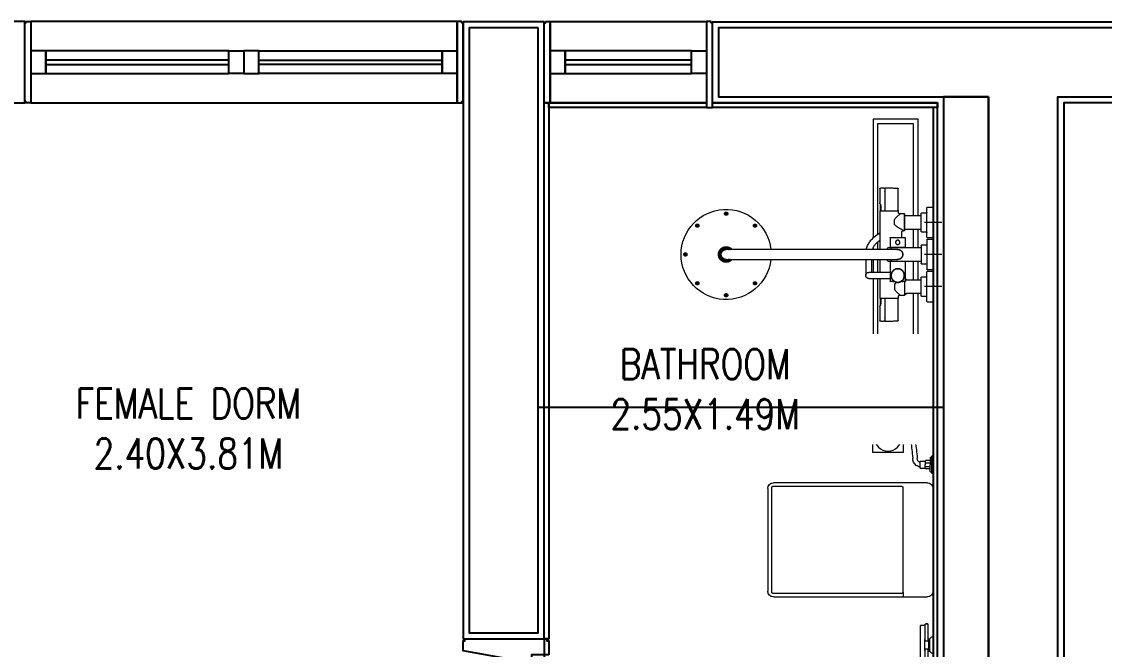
# Model space of a CAD drawing. Header units: metres. Extents: x 42 to 199, y -121 to 268.
# Drawn here: x 121.621 to 125.226, y -55.613 to -53.524 of the extents above; entities that cross this region are included whole.
import ezdxf

# ---------------------------------------------------------------- set-up
doc = ezdxf.new("R2010")
doc.units = ezdxf.units.M
doc.header["$LTSCALE"] = 0.3
doc.linetypes.add('RED_ROSETTA_PV_XREF 22.07.21$0$DASHED2', pattern=[0.375, 0.25, -0.125])
doc.layers.get('0').update_dxf_attribs({"color": 8})
for name, color, linetype in [('A-DWV', 8, 'Continuous'), ('A-ELEVATION 3', 8, 'Continuous'), ('A-flooring', 8, 'Continuous'), ('A-Glass', 8, 'Continuous'), ('A-TEXT ARCHITECURAL', 8, 'Continuous'), ('A-Wall-Full', 8, 'Continuous'), ('A-Wall-Plst', 8, 'Continuous')]:
    doc.layers.add(name, color=color, linetype=linetype)
for name, color, linetype, lineweight in [('A-Plumbing Fixtures', 8, 'Continuous', 0), ('DA HOUSE ARCH LAYOUT', 8, 'Continuous', 9), ('ELEVATION 3', 8, 'Continuous', 13)]:
    doc.layers.add(name, color=color, linetype=linetype, lineweight=lineweight)
doc.styles.add('ROMANS', font='romans.shx', dxfattribs={"width": 0.8, "height": 0.5})

# ---------------------------------------------------------------- blocks, each defined once
blk = doc.blocks.new('zw$81B5-flat-1-flat-1-flat-1-flat-1-flat-1-flat-1-flat-1')
at = {"color": 4}
for p, q in [((-0.5493, -0.4648), (-0.5493, -0.0323)), ((-0.5468, -0.0298), (-0.1968, -0.0298)), ((-0.543, -0.0173), (-0.2005, -0.0173)), ((-0.1943, -0.0323), (-0.1943, -0.4648)), ((-0.5618, -0.5486), (-0.5618, -0.0361)), ((-0.1818, -0.0361), (-0.1818, -0.5486)), ((-0.7329, -0.459), (-0.7329, -0.4021)), ((-0.7327, -0.4595), (-0.7327, -0.4024)), ((-0.7322, -0.4604), (-0.7322, -0.403)), ((-0.7314, -0.4615), (-0.7314, -0.4038)), ((-0.7303, -0.4629), (-0.7303, -0.4048)), ((-0.7289, -0.4641), (-0.7289, -0.4057)), ((-0.7272, -0.4651), (-0.7272, -0.4066)), ((-0.7254, -0.4659), (-0.7254, -0.4072)), ((-0.7235, -0.4664), (-0.7235, -0.4077)), ((-0.7215, -0.4666), (-0.7215, -0.4078)), ((-0.7195, -0.4664), (-0.7195, -0.4077)), ((-0.7175, -0.466), (-0.7175, -0.4073)), ((-0.7156, -0.4652), (-0.7156, -0.4067)), ((-0.7139, -0.4642), (-0.7139, -0.4058)), ((-0.7125, -0.4629), (-0.7125, -0.4048)), ((-0.7113, -0.4615), (-0.7113, -0.4038)), ((-0.7103, -0.4601), (-0.7103, -0.4028)), ((-0.7098, -0.459), (-0.7098, -0.4021)), ((-0.7329, -0.4664), (-0.7329, -0.4722)), ((-0.7098, -0.4664), (-0.7098, -0.4722)), ((-0.1968, -0.4673), (-0.5468, -0.4673)), ((-0.1968, -0.4673), (-0.1818, -0.4673)), ((-0.7268, -0.5219), (-0.7268, -0.4997)), ((-0.7166, -0.5219), (-0.7166, -0.4999)), ((-0.7098, -0.5246), (-0.7336, -0.5246)), ((-0.7336, -0.5246), (-0.7336, -0.5415)), ((-0.7098, -0.5246), (-0.7098, -0.5415)), ((-0.6098, -0.5246), (-0.6336, -0.5246)), ((-0.6336, -0.5246), (-0.6336, -0.5415)), ((-0.6098, -0.5246), (-0.6098, -0.5415)), ((0.0415, -0.5256), (-0.0866, -0.5255)), ((-0.0865, -0.5409), (-0.0865, -0.5255)), ((-0.0037, -0.5398), (-0.0397, -0.5398)), ((0.0415, -0.5256), (0.0005, -0.5256)), ((0.0415, -0.5409), (0.0415, -0.5255)), ((-0.7513, -0.5673), (-0.7513, -0.5646)), ((-0.7513, -0.5673), (-0.6923, -0.5673)), ((-0.6945, -0.5634), (-0.7491, -0.5634)), ((-0.7433, -0.5572), (-0.7218, -0.5572)), ((-0.7358, -0.5572), (-0.7358, -0.5426)), ((-0.7336, -0.5415), (-0.7217, -0.5415)), ((-0.7277, -0.5415), (-0.7277, -0.5572)), ((-0.7003, -0.5572), (-0.7218, -0.5572)), ((-0.7098, -0.5415), (-0.7217, -0.5415)), ((-0.7158, -0.5415), (-0.7158, -0.5572)), ((-0.7076, -0.5572), (-0.7076, -0.5426)), ((-0.6923, -0.5673), (-0.6923, -0.5646)), ((-0.6513, -0.5673), (-0.6513, -0.5646)), ((-0.6513, -0.5673), (-0.5923, -0.5673)), ((-0.5945, -0.5634), (-0.6491, -0.5634)), ((-0.6433, -0.5572), (-0.6218, -0.5572)), ((-0.6358, -0.5572), (-0.6358, -0.5426)), ((-0.6336, -0.5415), (-0.6217, -0.5415)), ((-0.6277, -0.5415), (-0.6277, -0.5572)), ((-0.6003, -0.5572), (-0.6218, -0.5572)), ((-0.6098, -0.5415), (-0.6217, -0.5415)), ((-0.6158, -0.5415), (-0.6158, -0.5572)), ((-0.6076, -0.5572), (-0.6076, -0.5426)), ((-0.5923, -0.5673), (-0.5923, -0.5646)), ((-0.2005, -0.5673), (-0.543, -0.5673)), ((-0.091, -0.5509), (-0.091, -0.5409)), ((-0.0358, -0.5409), (-0.091, -0.5409)), ((-0.0358, -0.5509), (-0.091, -0.5509)), ((-0.0492, -0.5633), (-0.0492, -0.5673)), ((0.0058, -0.5673), (-0.0492, -0.5673)), ((0.0003, -0.5568), (-0.0437, -0.5568)), ((-0.0017, -0.5528), (-0.0417, -0.5528)), ((-0.0417, -0.5528), (-0.0417, -0.5568)), ((0.046, -0.5409), (-0.0077, -0.5409)), ((0.046, -0.5509), (-0.0077, -0.5509)), ((-0.0017, -0.5528), (-0.0017, -0.5568)), ((0.0058, -0.5633), (0.0058, -0.5673)), ((0.046, -0.5509), (0.046, -0.5409))]:
    blk.add_line(p, q, dxfattribs=at)
blk.add_lwpolyline([(-0.6618, -0.4673), (-0.6618, -0.3673), (-0.7618, -0.3673), (-0.7618, -0.4673)], close=True, dxfattribs=at)
for points in [[(-0.091, -0.5489), (-0.092, -0.5489), (-0.092, -0.5429), (-0.091, -0.5429)], [(0.046, -0.5489), (0.047, -0.5489), (0.047, -0.5429), (0.046, -0.5429)]]:
    blk.add_lwpolyline(points, dxfattribs=at)
blk.add_circle((-0.7118, -0.4173), 0.045, dxfattribs=at)
for centre, radius, start, end in [((-0.543, -0.0361), 0.0188, 90, 180), ((-0.5468, -0.0323), 0.0025, 90, 180), ((-0.2005, -0.0361), 0.0188, 0, 90), ((-0.1968, -0.0323), 0.0025, 0, 90), ((-0.7213, -0.3507), 0.0225, 359.1351, 180.8649), ((-0.7011, -0.352), 0.0427, 178.7483, 206.4876), ((-0.7414, -0.352), 0.0427, 333.5124, 1.2517), ((-0.7485, -0.3854), 0.017, 16.288, 57.3519), ((-0.7308, -0.3984), 0.0028, 137.3065, 222.6935), ((-0.7317, -0.3956), 0.0015, 143.1441, 216.8559), ((-0.7791, -0.3852), 0.0471, 348.3571, 5.6253), ((-0.7213, -0.3897), 0.0126, 203.4368, 336.5632), ((-0.7213, -0.3908), 0.0129, 206.3551, 333.6449), ((-0.6636, -0.3852), 0.0471, 174.3747, 191.6429), ((-0.6942, -0.3854), 0.017, 122.6481, 163.712), ((-0.711, -0.3956), 0.0015, 323.1441, 36.8559), ((-0.7118, -0.3984), 0.0028, 317.3065, 42.6935), ((-0.7317, -0.4012), 0.0015, 143.1441, 216.8559), ((-0.7213, -0.3928), 0.0138, 213.1371, 326.8629), ((-0.7213, -0.3932), 0.0146, 217.5398, 322.4602), ((-0.711, -0.4012), 0.0015, 323.1441, 36.8559), ((-0.7308, -0.4627), 0.0028, 137.3065, 222.6935), ((-0.7317, -0.4599), 0.0015, 143.1441, 216.8559), ((-0.7317, -0.4655), 0.0015, 143.1441, 216.8559), ((-0.7213, -0.454), 0.0126, 203.4368, 336.5632), ((-0.7213, -0.455), 0.0129, 206.3551, 333.6449), ((-0.7213, -0.457), 0.0138, 213.1371, 326.8629), ((-0.7213, -0.4575), 0.0146, 217.5398, 322.4602), ((-0.711, -0.4599), 0.0015, 323.1441, 36.8559), ((-0.7118, -0.4627), 0.0028, 317.3065, 42.6935), ((-0.711, -0.4655), 0.0015, 323.1441, 36.8559), ((-0.5468, -0.4648), 0.0025, 180, 270), ((-0.1968, -0.4648), 0.0025, 270, 0), ((-0.7056, -0.4862), 0.0307, 152.7727, 191.5996), ((-0.7213, -0.4839), 0.0167, 210.5106, 329.4894), ((-0.7213, -0.4589), 0.0176, 229.0147, 310.9853), ((-0.6932, -0.4637), 0.0448, 238.5932, 263.7686), ((-0.7369, -0.4862), 0.0307, 348.4004, 27.2273), ((-0.6949, -0.4669), 0.0268, 244.0824, 263.2266), ((-0.5028, 0.9912), 1.4974, 262.5073, 264.5933), ((-0.6441, -0.5317), 0.0321, 39.6697, 89.6336), ((-0.7217, -0.5305), 0.01, 35.7762, 144.2238), ((-0.6006, 0.1115), 0.6274, 261.0603, 266.0403), ((-0.6437, -0.5296), 0.0153, 19.0504, 90.6085), ((-0.6386, -0.5265), 0.0245, 4.3011, 38.585), ((-0.0447, -0.5457), 0.00768, 39.5857, 50.1197), ((0.0012, -0.5457), 0.00768, 129.8803, 141.0583), ((-0.7492, -0.5658), 0.00241, 88.0282, 152.0821), ((-0.7368, -0.5693), 0.0138, 118.3436, 154.2104), ((-0.732, -0.5471), 0.00586, 105.9076, 129.9207), ((-0.7114, -0.5471), 0.00586, 50.0793, 74.0924), ((-0.7068, -0.5693), 0.0138, 25.7896, 61.6564), ((-0.6944, -0.5658), 0.00241, 27.9179, 91.9718), ((-0.6492, -0.5658), 0.00241, 88.0282, 152.0821), ((-0.6368, -0.5693), 0.0138, 118.3436, 154.2104), ((-0.632, -0.5471), 0.00586, 105.9076, 129.9207), ((-0.6114, -0.5471), 0.00586, 50.0793, 74.0924), ((-0.6068, -0.5693), 0.0138, 25.7896, 61.6564), ((-0.5944, -0.5658), 0.00241, 27.9179, 91.9718), ((-0.543, -0.5486), 0.0188, 180, 270), ((-0.2005, -0.5486), 0.0188, 270, 0), ((-0.0449, -0.564), 0.00443, 107.7746, 170.8611), ((-0.0475, -0.5562), 0.00383, 289.8198, 350.7712), ((-0.0447, -0.5457), 0.00768, 292.3879, 317.6995), ((-0.0442, -0.5459), 0.00975, 329.1554, 30.8446), ((0.0007, -0.5459), 0.00975, 149.1554, 210.8446), ((0.0012, -0.5457), 0.00768, 222.3005, 247.6121), ((0.004, -0.5562), 0.00383, 189.2288, 250.1802), ((0.0014, -0.564), 0.00443, 9.1389, 72.2254)]:
    blk.add_arc(centre, radius, start, end, dxfattribs=at)
blk = doc.blocks.new('RED_ROSETTA_PV_XREF 22.07.21$0$A$C5F9C019F-flat-1-flat-1-flat-1-flat-1-flat-1-flat-1-flat-1')
at = {"color": 4, "linetype": 'RED_ROSETTA_PV_XREF 22.07.21$0$DASHED2', "ltscale": 100}
for p, q in [((-0.5246, 0.7416), (-0.5246, 0.6844)), ((-0.4175, 0.7416), (-0.4175, 0.6844)), ((-0.3111, 0.7416), (-0.3111, 0.6844)), ((-0.5746, 0.693), (-0.5746, 0.7123)), ((-0.4754, 0.713), (-0.5739, 0.713)), ((-0.5732, 0.6916), (-0.4761, 0.6916)), ((-0.5561, 0.6744), (-0.5561, 0.6901)), ((-0.5532, 0.713), (-0.4961, 0.713)), ((-0.4932, 0.6901), (-0.4932, 0.6744)), ((-0.4746, 0.7123), (-0.4746, 0.693)), ((-0.4675, 0.693), (-0.4675, 0.7123)), ((-0.4668, 0.713), (-0.3682, 0.713)), ((-0.3689, 0.6916), (-0.4661, 0.6916)), ((-0.4489, 0.6744), (-0.4489, 0.6901)), ((-0.4461, 0.713), (-0.3889, 0.713)), ((-0.3861, 0.6901), (-0.3861, 0.6744)), ((-0.3675, 0.7123), (-0.3675, 0.693)), ((-0.3611, 0.693), (-0.3611, 0.7123)), ((-0.2618, 0.713), (-0.3603, 0.713)), ((-0.3596, 0.6916), (-0.2625, 0.6916)), ((-0.3425, 0.6744), (-0.3425, 0.6901)), ((-0.3396, 0.713), (-0.2825, 0.713)), ((-0.2796, 0.6901), (-0.2796, 0.6744)), ((-0.2611, 0.7123), (-0.2611, 0.693)), ((-0.5546, 0.673), (-0.4946, 0.673)), ((-0.5468, 0.6231), (-0.5468, 0.673)), ((-0.5025, 0.673), (-0.5025, 0.6231)), ((-0.3875, 0.673), (-0.4475, 0.673)), ((-0.4399, 0.5734), (-0.4399, 0.673)), ((-0.3951, 0.673), (-0.3951, 0.5734)), ((-0.3411, 0.673), (-0.2811, 0.673)), ((-0.3332, 0.6184), (-0.3332, 0.673)), ((-0.2889, 0.673), (-0.2889, 0.6184)), ((-0.5077, 0.618), (-0.5525, 0.618)), ((-0.5525, 0.6055), (-0.5525, 0.618)), ((-0.5077, 0.6197), (-0.5077, 0.6124)), ((-0.5066, 0.6209), (-0.4413, 0.6209)), ((-0.4413, 0.6209), (-0.4413, 0.5694)), ((-0.4413, 0.6137), (-0.4404, 0.6137)), ((-0.4404, 0.6209), (-0.4404, 0.5694)), ((-0.4404, 0.6209), (-0.4399, 0.6209)), ((-0.3951, 0.6209), (-0.3946, 0.6209)), ((-0.3946, 0.6209), (-0.3946, 0.5694)), ((-0.393, 0.5697), (-0.393, 0.6206)), ((-0.3927, 0.6209), (-0.3623, 0.6209)), ((-0.3616, 0.6201), (-0.3616, 0.5701)), ((-0.3382, 0.6184), (-0.2825, 0.6184)), ((-0.3382, 0.618), (-0.2825, 0.618)), ((-0.3382, 0.6144), (-0.3382, 0.618)), ((-0.3382, 0.6148), (-0.3382, 0.618)), ((-0.3382, 0.618), (-0.3382, 0.618)), ((-0.2825, 0.618), (-0.2825, 0.6055)), ((-0.6377, 0.5966), (-0.5639, 0.5966)), ((-0.5632, 0.551), (-0.5632, 0.5973)), ((-0.5628, 0.5973), (-0.5582, 0.5973)), ((-0.5525, 0.603), (-0.5525, 0.6055)), ((-0.5163, 0.5849), (-0.5343, 0.5849)), ((-0.5077, 0.6084), (-0.5077, 0.6124)), ((-0.5077, 0.5779), (-0.5077, 0.5819)), ((-0.5077, 0.5779), (-0.5077, 0.5706)), ((-0.4339, 0.5373), (-0.4339, 0.5951)), ((-0.421, 0.6112), (-0.4204, 0.6116)), ((-0.4146, 0.6116), (-0.4204, 0.6116)), ((-0.4146, 0.6116), (-0.414, 0.6112)), ((-0.4011, 0.5951), (-0.4011, 0.5373)), ((-0.3946, 0.6123), (-0.393, 0.6123)), ((-0.393, 0.578), (-0.3946, 0.578)), ((-0.3616, 0.6087), (-0.3439, 0.6087)), ((-0.3187, 0.5849), (-0.3007, 0.5849)), ((-0.2825, 0.6055), (-0.2825, 0.603)), ((-0.2768, 0.5973), (-0.2732, 0.5973)), ((-0.2732, 0.5973), (-0.2732, 0.551)), ((-0.2725, 0.5966), (-0.1986, 0.5966)), ((-0.6287, 0.5519), (-0.6377, 0.5519)), ((-0.6292, 0.5519), (-0.6287, 0.5517)), ((-0.5632, 0.5517), (-0.6287, 0.5517)), ((-0.5632, 0.539), (-0.5632, 0.551)), ((-0.4413, 0.5694), (-0.5066, 0.5694)), ((-0.4982, 0.5748), (-0.4982, 0.5748)), ((-0.4981, 0.574), (-0.4981, 0.5748)), ((-0.4972, 0.532), (-0.4972, 0.5694)), ((-0.4952, 0.5728), (-0.4952, 0.5736)), ((-0.4916, 0.5726), (-0.4916, 0.5718)), ((-0.4896, 0.5723), (-0.4896, 0.5724)), ((-0.4895, 0.5715), (-0.4895, 0.5724)), ((-0.4859, 0.5724), (-0.4859, 0.5715)), ((-0.4858, 0.5724), (-0.4858, 0.5723)), ((-0.4838, 0.5718), (-0.4838, 0.5726)), ((-0.4802, 0.5736), (-0.4802, 0.5728)), ((-0.4774, 0.5748), (-0.4774, 0.574)), ((-0.4774, 0.574), (-0.4774, 0.5736)), ((-0.4772, 0.5694), (-0.4772, 0.532)), ((-0.4404, 0.5766), (-0.4413, 0.5766)), ((-0.4398, 0.5694), (-0.4404, 0.5694)), ((-0.4398, 0.5619), (-0.4398, 0.5729)), ((-0.4339, 0.5731), (-0.4396, 0.5731)), ((-0.3954, 0.5731), (-0.4011, 0.5731)), ((-0.3952, 0.5729), (-0.3952, 0.5619)), ((-0.3946, 0.5694), (-0.3952, 0.5694)), ((-0.3623, 0.5694), (-0.3927, 0.5694)), ((-0.2077, 0.5517), (-0.2732, 0.5517)), ((-0.2732, 0.551), (-0.2732, 0.539)), ((-0.1986, 0.5519), (-0.2077, 0.5519)), ((-0.2077, 0.5517), (-0.2072, 0.5519)), ((-0.591, 0.5355), (-0.6385, 0.5355)), ((-0.5639, 0.5366), (-0.5877, 0.5366)), ((-0.5789, 0.5386), (-0.5789, 0.5386)), ((-0.5635, 0.5386), (-0.5789, 0.5386)), ((-0.5632, 0.5359), (-0.5632, 0.539)), ((-0.5632, 0.5389), (-0.5632, 0.539)), ((-0.4972, 0.5359), (-0.5628, 0.5359)), ((-0.4972, 0.4985), (-0.4972, 0.532)), ((-0.4339, 0.5359), (-0.4772, 0.5359)), ((-0.4772, 0.532), (-0.4772, 0.4985)), ((-0.4772, 0.5085), (-0.4451, 0.5085)), ((-0.4451, 0.5085), (-0.4339, 0.5085)), ((-0.4339, 0.0816), (-0.4339, 0.5373)), ((-0.4011, 0.5373), (-0.4011, 0.0816)), ((-0.2732, 0.5359), (-0.4011, 0.5359)), ((-0.3461, 0.5359), (-0.3561, 0.5213)), ((-0.2732, 0.539), (-0.2732, 0.5359)), ((-0.2732, 0.539), (-0.2732, 0.5389)), ((-0.2574, 0.5386), (-0.2728, 0.5386)), ((-0.2487, 0.5366), (-0.2725, 0.5366)), ((-0.2574, 0.5386), (-0.2574, 0.5386)), ((-0.1979, 0.5355), (-0.2454, 0.5355)), ((-0.4451, 0.4885), (-0.4872, 0.4885)), ((-0.4339, 0.4885), (-0.4451, 0.4885)), ((-0.5158, 0.122), (-0.5162, 0.1215)), ((-0.5162, 0.1215), (-0.5144, 0.1197)), ((-0.5144, 0.1197), (-0.5162, 0.1178)), ((-0.5162, 0.1178), (-0.5153, 0.1169)), ((-0.5153, 0.1225), (-0.5158, 0.122)), ((-0.5135, 0.1206), (-0.5153, 0.1225)), ((-0.5153, 0.1169), (-0.5135, 0.1188)), ((-0.5116, 0.1225), (-0.5135, 0.1206)), ((-0.5135, 0.1188), (-0.5116, 0.1169)), ((-0.5125, 0.1197), (-0.5107, 0.1215)), ((-0.5107, 0.1178), (-0.5125, 0.1197)), ((-0.5107, 0.1215), (-0.5116, 0.1225)), ((-0.5116, 0.1169), (-0.5111, 0.1174)), ((-0.5111, 0.1174), (-0.5107, 0.1178)), ((-0.3234, 0.1225), (-0.3243, 0.1215)), ((-0.3243, 0.1215), (-0.3225, 0.1197)), ((-0.3225, 0.1197), (-0.3243, 0.1178)), ((-0.3243, 0.1178), (-0.3239, 0.1174)), ((-0.3239, 0.1174), (-0.3234, 0.1169)), ((-0.3215, 0.1206), (-0.3234, 0.1225)), ((-0.3234, 0.1169), (-0.3215, 0.1188)), ((-0.3197, 0.1225), (-0.3215, 0.1206)), ((-0.3215, 0.1188), (-0.3197, 0.1169)), ((-0.3206, 0.1197), (-0.3187, 0.1215)), ((-0.3187, 0.1178), (-0.3206, 0.1197)), ((-0.3192, 0.122), (-0.3197, 0.1225)), ((-0.3197, 0.1169), (-0.3187, 0.1178)), ((-0.3187, 0.1215), (-0.3192, 0.122)), ((-0.4339, 0.0237), (-0.4339, 0.0816)), ((-0.4011, 0.0816), (-0.4011, 0.0237)), ((-0.5565, 0.0244), (-0.5565, 0.0237)), ((-0.5539, 0.0244), (-0.5565, 0.0244)), ((-0.5565, 0.0237), (-0.5565, 0.0231)), ((-0.5565, 0.0231), (-0.5539, 0.0231)), ((-0.5539, 0.027), (-0.5539, 0.0244)), ((-0.5526, 0.027), (-0.5539, 0.027)), ((-0.5539, 0.0231), (-0.5539, 0.0204)), ((-0.5539, 0.0204), (-0.5526, 0.0204)), ((-0.5526, 0.0244), (-0.5526, 0.027)), ((-0.5499, 0.0244), (-0.5526, 0.0244)), ((-0.5526, 0.0231), (-0.5499, 0.0231)), ((-0.5526, 0.0204), (-0.5526, 0.0231)), ((-0.5499, 0.0237), (-0.5499, 0.0244)), ((-0.5499, 0.0231), (-0.5499, 0.0237)), ((-0.4346, 0.0319), (-0.4346, 0.0301)), ((-0.4346, 0.0174), (-0.4346, 0.0301)), ((-0.4346, 0.0174), (-0.4346, 0.0155)), ((-0.4224, 0.0009), (-0.4292, 0.0009)), ((-0.4126, 0.0009), (-0.4224, 0.0009)), ((-0.4058, 0.0009), (-0.4126, 0.0009)), ((-0.4004, 0.0301), (-0.4004, 0.0319)), ((-0.4004, 0.0301), (-0.4004, 0.0174)), ((-0.4004, 0.0155), (-0.4004, 0.0174)), ((-0.2851, 0.0244), (-0.2851, 0.0237)), ((-0.2824, 0.0244), (-0.2851, 0.0244)), ((-0.2851, 0.0237), (-0.2851, 0.0231)), ((-0.2851, 0.0231), (-0.2824, 0.0231)), ((-0.2824, 0.027), (-0.2824, 0.0244)), ((-0.2811, 0.027), (-0.2824, 0.027)), ((-0.2824, 0.0231), (-0.2824, 0.0204)), ((-0.2824, 0.0204), (-0.2811, 0.0204)), ((-0.2811, 0.0244), (-0.2811, 0.027)), ((-0.2785, 0.0244), (-0.2811, 0.0244)), ((-0.2811, 0.0231), (-0.2785, 0.0231)), ((-0.2811, 0.0204), (-0.2811, 0.0231)), ((-0.2785, 0.0237), (-0.2785, 0.0244)), ((-0.2785, 0.0231), (-0.2785, 0.0237)), ((-0.5153, -0.0695), (-0.5162, -0.0704)), ((-0.5162, -0.0704), (-0.5144, -0.0722)), ((-0.5135, -0.0713), (-0.5153, -0.0695)), ((-0.5116, -0.0695), (-0.5135, -0.0713)), ((-0.5125, -0.0722), (-0.5107, -0.0704)), ((-0.5111, -0.0699), (-0.5116, -0.0695)), ((-0.5107, -0.0704), (-0.5111, -0.0699)), ((-0.3239, -0.0699), (-0.3243, -0.0704)), ((-0.3243, -0.0704), (-0.3225, -0.0722)), ((-0.3234, -0.0695), (-0.3239, -0.0699)), ((-0.3215, -0.0713), (-0.3234, -0.0695)), ((-0.3197, -0.0695), (-0.3215, -0.0713)), ((-0.3206, -0.0722), (-0.3187, -0.0704)), ((-0.3187, -0.0704), (-0.3197, -0.0695)), ((-0.5144, -0.0722), (-0.5162, -0.0741)), ((-0.5162, -0.0741), (-0.5158, -0.0746)), ((-0.5158, -0.0746), (-0.5153, -0.075)), ((-0.5153, -0.075), (-0.5135, -0.0732)), ((-0.5135, -0.0732), (-0.5116, -0.075)), ((-0.5107, -0.0741), (-0.5125, -0.0722)), ((-0.5116, -0.075), (-0.5107, -0.0741)), ((-0.3225, -0.0722), (-0.3243, -0.0741)), ((-0.3243, -0.0741), (-0.3234, -0.075)), ((-0.3234, -0.075), (-0.3215, -0.0732)), ((-0.3215, -0.0732), (-0.3197, -0.075)), ((-0.3187, -0.0741), (-0.3206, -0.0722)), ((-0.3197, -0.075), (-0.3192, -0.0746)), ((-0.3192, -0.0746), (-0.3187, -0.0741)), ((-0.4208, -0.1113), (-0.4208, -0.1127)), ((-0.4182, -0.1113), (-0.4208, -0.1113)), ((-0.4208, -0.1127), (-0.4182, -0.1127)), ((-0.4182, -0.1087), (-0.4182, -0.1113)), ((-0.4175, -0.1087), (-0.4182, -0.1087)), ((-0.4182, -0.1127), (-0.4182, -0.1153)), ((-0.4182, -0.1153), (-0.4175, -0.1153)), ((-0.4168, -0.1087), (-0.4175, -0.1087)), ((-0.4175, -0.1153), (-0.4168, -0.1153)), ((-0.4168, -0.1113), (-0.4168, -0.1087)), ((-0.4142, -0.1113), (-0.4168, -0.1113)), ((-0.4168, -0.1127), (-0.4142, -0.1127)), ((-0.4168, -0.1153), (-0.4168, -0.1127)), ((-0.4142, -0.1127), (-0.4142, -0.1113))]:
    blk.add_line(p, q, dxfattribs=at)
for points in [[(-0.4972, 0.513), (-0.8675, 0.513), (-0.8675, 0.663), (-0.5468, 0.663)], [(-0.5025, 0.663), (-0.4399, 0.663)], [(-0.3951, 0.663), (-0.3332, 0.663)], [(-0.2889, 0.663), (0.0325, 0.663), (0.0325, 0.513), (-0.3627, 0.513)], [(-0.4972, 0.528), (-0.8525, 0.528), (-0.8525, 0.648), (-0.5468, 0.648)], [(-0.5025, 0.648), (-0.4399, 0.648)], [(-0.3951, 0.648), (-0.3332, 0.648)], [(-0.2889, 0.648), (0.0175, 0.648), (0.0175, 0.528), (-0.3515, 0.528)], [(-0.4339, 0.528), (-0.4772, 0.528)], [(-0.4339, 0.513), (-0.4772, 0.513)], [(-0.3761, 0.528), (-0.4011, 0.528)], [(-0.3964, 0.513), (-0.4011, 0.513)], [(-0.3726, 0.5326), (-0.3723, 0.533), (-0.372, 0.5334), (-0.3717, 0.5339), (-0.3714, 0.5343), (-0.3711, 0.5347), (-0.3709, 0.5351), (-0.3703, 0.5359)]]:
    blk.add_lwpolyline(points, dxfattribs=at)
for points in [[(-0.6392, 0.5524, 0.00574), (-0.6392, 0.5525, 0.007171), (-0.6392, 0.5526, 0.009195), (-0.6392, 0.5526, 0.012176), (-0.6393, 0.5527, 0.017053), (-0.6393, 0.5527, 0.024751), (-0.6393, 0.5528, 0.03854), (-0.6393, 0.5528, 0.064549), (-0.6393, 0.5528, 0.10498), (-0.6393, 0.5528, 0.130424), (-0.6394, 0.5528, 0.10264), (-0.6394, 0.5528, 0.062483), (-0.6394, 0.5528, 0.037864), (-0.6394, 0.5528, 0.024312), (-0.6394, 0.5527, 0.016672), (-0.6394, 0.5527, 0.012125), (-0.6395, 0.5526, 0.009112), (-0.6395, 0.5525, 0.00709), (-0.6395, 0.5525, 0.005734), (-0.6395, 0.5524, 0.004729), (-0.6395, 0.5523, 0.003963), (-0.6395, 0.5522, 0.003369), (-0.6395, 0.5521, 0.002897), (-0.6395, 0.552, 0.002518), (-0.6395, 0.5518, 0.002226), (-0.6396, 0.5517, 0.002005), (-0.6396, 0.5515, 0.001787), (-0.6396, 0.5514, 0.001618), (-0.6396, 0.5512, 0.001481), (-0.6396, 0.5511, 0.001345), (-0.6396, 0.5509, 0.001243), (-0.6396, 0.5507, 0.001153), (-0.6396, 0.5505)], [(-0.6392, 0.5524, 0.031411), (-0.6392, 0.5524, 0.027876), (-0.6391, 0.5524, 0.024462), (-0.6391, 0.5523, 0.021367), (-0.6391, 0.5523, 0.018668), (-0.6391, 0.5523, 0.016364), (-0.6391, 0.5523, 0.01442), (-0.6391, 0.5523, 0.012787), (-0.639, 0.5522, 0.022234), (-0.639, 0.5522, 0.018551), (-0.6389, 0.5522, 0.016066), (-0.6388, 0.5521, 0.014374), (-0.6387, 0.5521, 0.013663), (-0.6386, 0.552, 0.012309), (-0.6385, 0.552, 0.011408), (-0.6384, 0.552, 0.010853), (-0.6383, 0.552, 0.010573), (-0.6381, 0.5519, 0.010525), (-0.638, 0.5519, 0.010684), (-0.6379, 0.5519, 0.011038), (-0.6377, 0.5519)], [(-0.6282, 0.5517, 0.021125), (-0.6282, 0.5517, 0.019983), (-0.6283, 0.5518, 0.019065), (-0.6283, 0.5518, 0.018372), (-0.6283, 0.5518, 0.017901), (-0.6283, 0.5518, 0.015372), (-0.6284, 0.5518, 0.014675), (-0.6284, 0.5518, 0.014104), (-0.6284, 0.5519, 0.013561), (-0.6285, 0.5519, 0.013054), (-0.6285, 0.5519, 0.012592), (-0.6285, 0.5519, 0.012178), (-0.6286, 0.5519, 0.011815), (-0.6286, 0.5519, 0.011506), (-0.6286, 0.5519, 0.011251), (-0.6287, 0.5519, 0.011051), (-0.6287, 0.5519)], [(-0.4945, 0.5718, -0.005554), (-0.4946, 0.5719, -0.011609), (-0.4946, 0.5719, -0.017671), (-0.4947, 0.5719, -0.022615), (-0.4948, 0.572, -0.022903), (-0.4948, 0.572, -0.021267), (-0.4949, 0.5721, -0.020199), (-0.495, 0.5721, -0.019665), (-0.495, 0.5722, -0.019665), (-0.4951, 0.5723, -0.020199), (-0.4951, 0.5723, -0.021267), (-0.4951, 0.5724, -0.022903), (-0.4952, 0.5725, -0.022615), (-0.4952, 0.5726, -0.017671), (-0.4952, 0.5726, -0.011609), (-0.4952, 0.5727, -0.005554), (-0.4952, 0.5728)], [(-0.4916, 0.5712, -0.003644), (-0.4917, 0.5712, -0.006857), (-0.4917, 0.5712, -0.010234), (-0.4918, 0.5712, -0.013531), (-0.4918, 0.5712, -0.007889), (-0.4919, 0.5713, -0.008536), (-0.4919, 0.5713, -0.00908), (-0.4919, 0.5713, -0.009153), (-0.4919, 0.5713, -0.008865), (-0.4919, 0.5713, -0.008608), (-0.492, 0.5713, -0.008381), (-0.492, 0.5713, -0.008183), (-0.492, 0.5713)], [(-0.4859, 0.5716, -0.006667), (-0.4859, 0.5716, -0.013854), (-0.4859, 0.5715, -0.009686), (-0.486, 0.5715, -0.011405), (-0.486, 0.5714, -0.012912), (-0.486, 0.5714, -0.014039), (-0.486, 0.5714, -0.013791), (-0.486, 0.5713, -0.01321), (-0.486, 0.5713, -0.012726), (-0.486, 0.5713, -0.012339), (-0.486, 0.5712, -0.012045), (-0.4861, 0.5712, -0.011842), (-0.4861, 0.5712, -0.011728), (-0.4861, 0.5711, -0.0117), (-0.4861, 0.5711, -0.0117), (-0.4862, 0.5711, -0.011728), (-0.4862, 0.5711, -0.011842), (-0.4862, 0.571, -0.012045), (-0.4862, 0.571, -0.012339), (-0.4863, 0.571, -0.012726), (-0.4863, 0.571, -0.01321), (-0.4863, 0.571, -0.013791), (-0.4864, 0.5709, -0.014039), (-0.4864, 0.5709, -0.012912), (-0.4864, 0.5709, -0.011405), (-0.4865, 0.5709, -0.009686), (-0.4865, 0.5709, -0.013854), (-0.4866, 0.5709, -0.006667), (-0.4867, 0.5709)], [(-0.4834, 0.5713, -0.008183), (-0.4834, 0.5713, -0.008381), (-0.4835, 0.5713, -0.008608), (-0.4835, 0.5713, -0.008865), (-0.4835, 0.5713, -0.009153), (-0.4835, 0.5713, -0.00908), (-0.4835, 0.5713, -0.008536), (-0.4836, 0.5713, -0.007889), (-0.4836, 0.5712, -0.013531), (-0.4836, 0.5712, -0.010234), (-0.4837, 0.5712, -0.006857), (-0.4837, 0.5712, -0.003644), (-0.4838, 0.5712)], [(-0.4802, 0.5728, -0.005554), (-0.4802, 0.5727, -0.011609), (-0.4802, 0.5726, -0.017671), (-0.4802, 0.5726, -0.022615), (-0.4803, 0.5725, -0.022903), (-0.4803, 0.5724, -0.021267), (-0.4803, 0.5723, -0.020199), (-0.4804, 0.5723, -0.019665), (-0.4804, 0.5722, -0.019665), (-0.4805, 0.5721, -0.020199), (-0.4805, 0.5721, -0.021267), (-0.4806, 0.572, -0.022903), (-0.4807, 0.572, -0.022615), (-0.4807, 0.5719, -0.017671), (-0.4808, 0.5719, -0.011609), (-0.4809, 0.5719, -0.005554), (-0.4809, 0.5718)], [(-0.2077, 0.5519, 0.011106), (-0.2077, 0.5519, 0.011309), (-0.2077, 0.5519, 0.011566), (-0.2078, 0.5519, 0.011876), (-0.2078, 0.5519, 0.012237), (-0.2078, 0.5519, 0.012648), (-0.2079, 0.5519, 0.013106), (-0.2079, 0.5519, 0.013606), (-0.2079, 0.5519, 0.014142), (-0.2079, 0.5518, 0.014703), (-0.208, 0.5518, 0.015535), (-0.208, 0.5518, 0.01807), (-0.208, 0.5518, 0.018509), (-0.2081, 0.5518, 0.019187), (-0.2081, 0.5518, 0.02011), (-0.2081, 0.5517, 0.021275), (-0.2081, 0.5517)], [(-0.1986, 0.5519, 0.010563), (-0.1985, 0.5519, 0.010572), (-0.1983, 0.5519, 0.010682), (-0.1982, 0.5519, 0.010902), (-0.1981, 0.552, 0.011276), (-0.198, 0.552, 0.011597), (-0.1978, 0.552, 0.012201), (-0.1977, 0.552, 0.013173), (-0.1976, 0.5521, 0.014496), (-0.1975, 0.5521, 0.016127), (-0.1975, 0.5522, 0.018469), (-0.1974, 0.5522, 0.021876), (-0.1973, 0.5522, 0.026906), (-0.1973, 0.5523, 0.016069), (-0.1973, 0.5523, 0.018342), (-0.1972, 0.5523, 0.021107), (-0.1972, 0.5523, 0.024422), (-0.1972, 0.5524, 0.028287), (-0.1972, 0.5524, 0.032571), (-0.1972, 0.5524)], [(-0.1968, 0.5505, 0.001163), (-0.1968, 0.5507, 0.001258), (-0.1968, 0.5509, 0.001378), (-0.1968, 0.5511, 0.00149), (-0.1968, 0.5513, 0.001636), (-0.1968, 0.5514, 0.001805), (-0.1968, 0.5516, 0.002002), (-0.1968, 0.5517, 0.002244), (-0.1968, 0.5518, 0.002556), (-0.1968, 0.552, 0.002936), (-0.1968, 0.5521, 0.003408), (-0.1968, 0.5522, 0.004033), (-0.1968, 0.5523, 0.004802), (-0.1969, 0.5524, 0.005827), (-0.1969, 0.5525, 0.007267), (-0.1969, 0.5526, 0.009283), (-0.1969, 0.5526, 0.012274), (-0.1969, 0.5527, 0.016998), (-0.1969, 0.5527, 0.024797), (-0.1969, 0.5528, 0.038902), (-0.197, 0.5528, 0.0647), (-0.197, 0.5528, 0.104741), (-0.197, 0.5528, 0.130319), (-0.197, 0.5528, 0.102441), (-0.197, 0.5528, 0.061664), (-0.197, 0.5528, 0.037639), (-0.1971, 0.5528, 0.024342), (-0.1971, 0.5527, 0.016742), (-0.1971, 0.5527, 0.012121), (-0.1971, 0.5526, 0.009141), (-0.1971, 0.5526, 0.007123), (-0.1972, 0.5525, 0.005697), (-0.1972, 0.5524)], [(-0.5864, 0.5371, 0.000197), (-0.5865, 0.537, 0.000979), (-0.5867, 0.537, 0.004257), (-0.5871, 0.5368, 0.006266), (-0.5877, 0.5366, 0.00069), (-0.588, 0.5364, -0.001041), (-0.5884, 0.5363, -0.0018), (-0.5886, 0.5362, -0.002035), (-0.5889, 0.536, -0.002279), (-0.5892, 0.5359, -0.002527), (-0.5895, 0.5358, -0.004335), (-0.5897, 0.5357, -0.009685), (-0.59, 0.5356, -0.016145), (-0.5902, 0.5356, -0.023973), (-0.5905, 0.5355, -0.030757), (-0.5907, 0.5355, -0.013443), (-0.5909, 0.5355)], [(-0.5632, 0.5389, -0.019192), (-0.5632, 0.5389, -0.019944), (-0.5632, 0.5389, -0.020602), (-0.5632, 0.5388, -0.021147), (-0.5632, 0.5388, -0.021565), (-0.5632, 0.5388, -0.021848), (-0.5632, 0.5388, -0.021998), (-0.5633, 0.5387, -0.022024), (-0.5633, 0.5387, -0.021231), (-0.5633, 0.5387, -0.020739), (-0.5633, 0.5387, -0.020047), (-0.5633, 0.5387, -0.019203), (-0.5634, 0.5387, -0.018261), (-0.5634, 0.5386, -0.017268), (-0.5634, 0.5386, -0.016267), (-0.5634, 0.5386, -0.015291), (-0.5635, 0.5386, -0.014054), (-0.5635, 0.5386, -0.013413), (-0.5635, 0.5386, -0.024904), (-0.5636, 0.5386, -0.022436), (-0.5636, 0.5386, -0.020186), (-0.5637, 0.5386, -0.018206), (-0.5637, 0.5387, -0.016508), (-0.5638, 0.5387, -0.01508), (-0.5638, 0.5387, -0.013898), (-0.5639, 0.5387)], [(-0.2732, 0.5389, 0.019192), (-0.2732, 0.5389, 0.019944), (-0.2732, 0.5389, 0.020602), (-0.2731, 0.5388, 0.021147), (-0.2731, 0.5388, 0.021565), (-0.2731, 0.5388, 0.021848), (-0.2731, 0.5388, 0.021998), (-0.2731, 0.5387, 0.022024), (-0.2731, 0.5387, 0.021231), (-0.2731, 0.5387, 0.020739), (-0.273, 0.5387, 0.020047), (-0.273, 0.5387, 0.019203), (-0.273, 0.5387, 0.018261), (-0.273, 0.5386, 0.017268), (-0.2729, 0.5386, 0.016267), (-0.2729, 0.5386, 0.015291), (-0.2729, 0.5386, 0.014054), (-0.2729, 0.5386, 0.013413), (-0.2728, 0.5386, 0.024904), (-0.2728, 0.5386, 0.022436), (-0.2727, 0.5386, 0.020186), (-0.2727, 0.5386, 0.018206), (-0.2726, 0.5387, 0.016508), (-0.2726, 0.5387, 0.01508), (-0.2725, 0.5387, 0.013898), (-0.2725, 0.5387)], [(-0.2454, 0.5355, -0.010699), (-0.2457, 0.5355, -0.02658), (-0.2459, 0.5355, -0.022999), (-0.2462, 0.5356, -0.014516), (-0.2465, 0.5357, -0.007749), (-0.2468, 0.5358, -0.004595), (-0.2471, 0.5359, -0.003195), (-0.2474, 0.536, -0.001959), (-0.2478, 0.5362, -0.000921), (-0.2481, 0.5363, -0.00031), (-0.2485, 0.5365, 0.000182), (-0.2488, 0.5366, 0.000623), (-0.2492, 0.5368, 0.002052), (-0.2496, 0.537, 0.00488), (-0.25, 0.5371, 0.007776), (-0.2504, 0.5373, 0.009397), (-0.2509, 0.5374)]]:
    blk.add_lwpolyline(points, format="xyb", dxfattribs=at)
for centre, radius in [((-0.4877, 0.5951), 0.0229), ((-0.4877, 0.5951), 0.0218), ((-0.4877, 0.5951), 0.0217), ((-0.3773, 0.5951), 0.00729), ((-0.3773, 0.5951), 0.00714)]:
    blk.add_circle(centre, radius, dxfattribs=at)
for centre, radius, start, end in [((-0.5739, 0.7123), 0.000714, 90, 180), ((-0.5732, 0.693), 0.00143, 180, 270), ((-0.5575, 0.6901), 0.00143, 360, 90), ((-0.4918, 0.6901), 0.00143, 90, 180), ((-0.4761, 0.693), 0.00143, 270, 360), ((-0.4754, 0.7123), 0.000714, 360, 90), ((-0.4668, 0.7123), 0.000714, 90, 180), ((-0.4661, 0.693), 0.00143, 180, 270), ((-0.4504, 0.6901), 0.00143, 360, 90), ((-0.3846, 0.6901), 0.00143, 90, 180), ((-0.3689, 0.693), 0.00143, 270, 360), ((-0.3682, 0.7123), 0.000714, 360, 90), ((-0.3603, 0.7123), 0.000714, 90, 180), ((-0.3596, 0.693), 0.00143, 180, 270), ((-0.3439, 0.6901), 0.00143, 360, 90), ((-0.2782, 0.6901), 0.00143, 90, 180), ((-0.2625, 0.693), 0.00143, 270, 360), ((-0.2618, 0.7123), 0.000714, 360, 90), ((-0.5546, 0.6744), 0.00143, 180, 270), ((-0.4946, 0.6744), 0.00143, 270, 360), ((-0.4475, 0.6744), 0.00143, 180, 270), ((-0.3875, 0.6744), 0.00143, 270, 360), ((-0.3411, 0.6744), 0.00143, 180, 270), ((-0.2811, 0.6744), 0.00143, 270, 360), ((-0.5481, 0.618), 0.00435, 98.1198, 180), ((-0.5494, 0.6266), 0.00435, 278.1198, 306.4999), ((-0.5066, 0.6197), 0.00114, 90, 180), ((-0.4999, 0.6266), 0.00435, 233.5001, 261.8802), ((-0.5011, 0.618), 0.00435, 40.836, 81.8802), ((-0.3927, 0.6206), 0.000286, 90, 180), ((-0.3623, 0.6201), 0.000714, 360, 90), ((-0.3439, 0.6144), 0.00571, 270.0005, 360), ((-0.3339, 0.618), 0.00435, 174.4823, 180), ((-0.3716, 0.5879), 0.0427, 24.3371, 38.2785), ((-0.2869, 0.618), 0.00435, 360, 5.5177), ((-0.2832, 0.5666), 0.3571, 175.393, 182.8204), ((-0.6377, 0.5951), 0.00143, 90, 175.393), ((-0.5639, 0.5959), 0.000714, 360, 90), ((-0.5628, 0.5929), 0.00436, 90, 95.0703), ((-0.5582, 0.603), 0.00571, 270.0009, 359.9961), ((-0.4367, 0.7011), 0.1518, 220.2816, 229.9774), ((-0.5665, 0.6341), 0.0703, 315.6202, 323.166), ((-0.5066, 0.6084), 0.00114, 180, 247.9005), ((-0.5066, 0.5819), 0.00114, 90, 180), ((-0.4175, 0.5951), 0.0168, 348.2241, 180), ((-0.4175, 0.5951), 0.0168, 180, 190.1777), ((-0.4175, 0.5951), 0.0164, 360, 180), ((-0.2668, 0.6353), 0.0724, 204.2581, 224.0921), ((-0.4026, 0.7054), 0.1578, 310.2098, 319.5312), ((-0.2768, 0.603), 0.00571, 180.0002, 270.0009), ((-0.2725, 0.5959), 0.000714, 90, 180), ((-0.1986, 0.5951), 0.00143, 4.607, 90), ((-0.5532, 0.5666), 0.3571, 357.1796, 4.607), ((-0.6117, 0.544), 0.0286, 163.6173, 196.3827), ((-0.6385, 0.5519), 0.000714, 147.7304, 163.6173), ((-0.5066, 0.5706), 0.00114, 180, 270), ((-0.4966, 0.5741), 0.00143, 185.3685, 245.7183), ((-0.4877, 0.5951), 0.0243, 246.6747, 251.9972), ((-0.4877, 0.5951), 0.0243, 246.8866, 251.9973), ((-0.4877, 0.5951), 0.0243, 249.2569, 251.9973), ((-0.4877, 0.5951), 0.0243, 249.2569, 251.9973), ((-0.4877, 0.5951), 0.0243, 249.2569, 251.9973), ((-0.4877, 0.5951), 0.0243, 249.2569, 251.9973), ((-0.4878, 0.5949), 0.0233, 251.4029, 260.45), ((-0.4877, 0.5951), 0.0243, 253.8248, 258.9605), ((-0.4912, 0.5806), 0.00936, 255.0063, 264.3187), ((-0.4923, 0.5718), 0.000454, 257.6539, 286.6691), ((-0.4922, 0.5719), 0.000606, 282.9312, 360), ((-0.4912, 0.5806), 0.00931, 264.1095, 264.3574), ((-0.4877, 0.5951), 0.0243, 260.7281, 263.453), ((-0.4894, 0.5808), 0.00986, 262.6615, 270.8322), ((-0.4887, 0.5716), 0.00076, 180, 267.5003), ((-0.4895, 0.5713), 0.000423, 263.554, 294.2691), ((-0.4894, 0.5801), 0.00917, 270.7788, 271.1481), ((-0.4895, 0.5716), 0.000674, 288.2811, 298.5261), ((-0.4877, 0.5951), 0.0243, 267.4975, 272.4998), ((-0.486, 0.5716), 0.000674, 241.4739, 251.7189), ((-0.486, 0.5808), 0.00986, 269.1678, 269.4694), ((-0.486, 0.5801), 0.00917, 268.8519, 277.6096), ((-0.4877, 0.5951), 0.0243, 274.2393, 279.2719), ((-0.4877, 0.5949), 0.0233, 279.55, 288.5971), ((-0.4832, 0.5719), 0.000606, 180, 257.0688), ((-0.4842, 0.5806), 0.00931, 275.6426, 285.0087), ((-0.4877, 0.5951), 0.0243, 281.0395, 286.1752), ((-0.4877, 0.5951), 0.0243, 288.0027, 293.3252), ((-0.4877, 0.5951), 0.0243, 288.5212, 293.0138), ((-0.4877, 0.5951), 0.0243, 288.5212, 293.0138), ((-0.4877, 0.5951), 0.0243, 288.5212, 293.0138), ((-0.4877, 0.5951), 0.0243, 288.5212, 293.0138), ((-0.4788, 0.5741), 0.00142, 294.2889, 354.6547), ((-0.4781, 0.5736), 0.000714, 294.1477, 359.9829), ((-0.4396, 0.5734), 0.000286, 180, 270), ((-0.4395, 0.5729), 0.000286, 90, 180), ((-0.4395, 0.5619), 0.000286, 180, 262.9118), ((-0.4175, 0.7389), 0.1786, 262.9118, 264.7213), ((-0.4175, 0.7389), 0.1786, 275.2787, 277.0882), ((-0.3955, 0.5729), 0.000286, 360, 90), ((-0.3955, 0.5619), 0.000286, 277.0882, 360), ((-0.3954, 0.5734), 0.000286, 270, 360), ((-0.3927, 0.5697), 0.000286, 180, 270), ((-0.3623, 0.5701), 0.000714, 270, 360), ((-0.1979, 0.5519), 0.000714, 16.3827, 32.6672), ((-0.2246, 0.544), 0.0286, 343.6173, 16.3827), ((-0.6385, 0.5362), 0.000714, 196.3827, 270), ((-0.5789, 0.5191), 0.0195, 90.1348, 112.5804), ((-0.5639, 0.5373), 0.000714, 270, 360), ((-0.5628, 0.5402), 0.00436, 264.9297, 270), ((-0.4184, 0.564), 0.0555, 288.1566, 325.5581), ((-0.4184, 0.564), 0.0755, 283.2422, 325.563), ((-0.2725, 0.5373), 0.000714, 180, 270), ((-0.2573, 0.5203), 0.0183, 69.5819, 90.5091), ((-0.1979, 0.5362), 0.000714, 270, 343.6173), ((-0.4872, 0.4985), 0.01, 180, 360), ((-0.4175, 0.0237), 0.15, 96.2879, 83.7121), ((-0.5135, 0.1197), 0.00536, 135, 315), ((-0.5135, 0.1197), 0.00536, 45, 135), ((-0.5135, 0.1197), 0.00536, 315, 45), ((-0.3215, 0.1197), 0.00536, 45, 225), ((-0.3215, 0.1197), 0.00536, 225, 315), ((-0.3215, 0.1197), 0.00536, 315, 45), ((-0.4175, 0.0237), 0.0259, 180, 50.5534), ((-0.4175, 0.0237), 0.0259, 129.4466, 180), ((-0.4175, 0.0237), 0.0257, 129.709, 246.4435), ((-0.4175, 0.0237), 0.0234, 134.6563, 257.9269), ((-0.4175, 0.0237), 0.021, 180, 38.5272), ((-0.4175, 0.0237), 0.021, 141.4728, 180), ((-0.4175, 0.0237), 0.0234, 282.0731, 45.3437), ((-0.4175, 0.0237), 0.0257, 293.5565, 50.291), ((-0.5532, 0.0237), 0.00536, 90, 180), ((-0.5532, 0.0237), 0.00536, 180, 360), ((-0.5532, 0.0237), 0.00536, 360, 90), ((-0.4175, 0.0237), 0.0193, 148.4137, 180), ((-0.4175, 0.0237), 0.0193, 180, 31.5863), ((-0.4175, 0.0237), 0.019, 149.8441, 154.4562), ((-0.4175, 0.0237), 0.019, 205.5438, 334.4562), ((-0.4175, 0.0237), 0.0164, 180, 360), ((-0.4239, 0.0098), 0.0104, 239.3805, 248.2821), ((-0.4175, 0.0237), 0.0257, 246.4435, 293.5565), ((-0.4175, 0.0237), 0.0257, 292.5389, 293.5565), ((-0.4107, 0.0091), 0.00963, 291.353, 300.9858), ((-0.4175, 0.0237), 0.019, 25.5438, 30.1559), ((-0.2818, 0.0237), 0.00536, 360, 180), ((-0.2818, 0.0237), 0.00536, 180, 270), ((-0.2818, 0.0237), 0.00536, 270, 360), ((-0.5135, -0.0722), 0.00536, 135, 225), ((-0.5135, -0.0722), 0.00536, 45, 135), ((-0.5135, -0.0722), 0.00536, 225, 45), ((-0.3215, -0.0722), 0.00536, 135, 225), ((-0.3215, -0.0722), 0.00536, 315, 135), ((-0.4175, -0.112), 0.00536, 90, 180), ((-0.4175, -0.112), 0.00536, 270, 90), ((-0.3215, -0.0722), 0.00536, 225, 315), ((-0.4175, -0.112), 0.00536, 180, 270)]:
    blk.add_arc(centre, radius, start, end, dxfattribs=at)
at = {"color": 4, "linetype": 'RED_ROSETTA_PV_XREF 22.07.21$0$DASHED2', "ltscale": 100, "extrusion": (0, 0, -1)}
blk.add_ellipse((-0.3643, 0.5269), major_axis=(-0.00825, 0.00566), ratio=0.321667, start_param=3.140988, end_param=3.142504, dxfattribs=at)
blk = doc.blocks.new('*U116')
at = {"color": 8}
for points in [[(3.1907, -0.025), (3.2407, -0.025), (3.2407, 0.05), (3.1907, 0.05)], [(3.2407, 0.05), (3.2407, -0.025), (3.8507, -0.025), (3.8507, 0.05)], [(3.9007, -0.025), (3.8507, -0.025), (3.8507, 0.05), (3.9007, 0.05)]]:
    blk.add_lwpolyline(points, close=True, dxfattribs=at)
at = {"layer": 'A-Glass', "color": 8}
blk.add_lwpolyline([(3.2407, 0.0195), (3.2407, 0.0055), (3.8507, 0.0055), (3.8507, 0.0195)], close=True, dxfattribs=at)
blk = doc.blocks.new('*U117')
at = {"color": 8}
for points in [[(3.1907, -0.025), (3.2407, -0.025), (3.2407, 0.05), (3.1907, 0.05)], [(3.2407, 0.05), (3.2407, -0.025), (3.6607, -0.025), (3.6607, 0.05)], [(3.7107, -0.025), (3.6607, -0.025), (3.6607, 0.05), (3.7107, 0.05)]]:
    blk.add_lwpolyline(points, close=True, dxfattribs=at)
at = {"layer": 'A-Glass', "color": 8}
blk.add_lwpolyline([(3.2407, 0.0195), (3.2407, 0.0055), (3.6607, 0.0055), (3.6607, 0.0195)], close=True, dxfattribs=at)
blk = doc.blocks.new('DA HOUSE ARCH LAYOUT')
at = {"layer": 'A-DWV', "color": 8, "linetype": 'Continuous'}
blk.add_lwpolyline([(26.23, 4.997), (26.173, 4.997), (26.173, 4.985), (26.0875, 4.985), (25.945, 5.01), (25.945, 5.044), (25.951, 5.044), (25.951, 5.05), (26.224, 5.05), (26.224, 5.044), (26.23, 5.044)], close=True, dxfattribs=at)
at = {"layer": 'A-ELEVATION 3', "color": 8}
blk.add_line((26.215, 5.05), (26.215, 4.243), dxfattribs=at)
for points in [[(24.489, 7.1042), (24.505, 7.1042), (24.505, 6.8341), (24.489, 6.8341), (24.489, 6.8381), (24.485, 6.8381), (24.485, 7.1002), (24.489, 7.1002), (24.489, 7.1042)], [(25.941, 7.1042), (25.925, 7.1042), (25.925, 6.8341), (25.941, 6.8341), (25.941, 6.8381), (25.945, 6.8381), (25.945, 7.1002), (25.941, 7.1002), (25.941, 7.1042)], [(26.219, 7.1042), (26.235, 7.1042), (26.235, 6.8341), (26.215, 6.8341), (26.215, 7.1002), (26.219, 7.1002), (26.219, 7.1042)], [(26.771, 7.1042), (26.755, 7.1042), (26.755, 6.8191), (26.775, 6.8191), (26.775, 7.1002), (26.771, 7.1002), (26.771, 7.1042)]]:
    blk.add_lwpolyline(points, dxfattribs=at)
for points in [[(25.925, 7.1042), (24.505, 7.1042), (24.505, 6.8341), (25.925, 6.8341)], [(26.235, 7.1042), (26.755, 7.1042), (26.755, 6.8341), (26.235, 6.8341)]]:
    blk.add_lwpolyline(points, close=True, dxfattribs=at)
at = {"layer": 'A-flooring', "color": 8, "ltscale": 0.25, "transparency": 33554521}
blk.add_lwpolyline([(26.755, 6.8191), (26.23, 6.8191), (26.23, 6.8341), (26.755, 6.8341)], close=True, dxfattribs=at)
at = {"layer": 'A-flooring', "color": 8, "ltscale": 0.25}
blk.add_lwpolyline([(26.775, 6.8341), (27.5251, 6.8341), (27.5251, 6.8191), (26.775, 6.8191)], close=True, dxfattribs=at)
at = {"layer": 'A-Wall-Plst', "color": 8}
blk.add_lwpolyline([(23.485, 6.8342), (24.485, 6.8342), (24.485, 7.1042), (23.215, 7.1042), (23.215, 5.036), (23.485, 5.036)], close=True, dxfattribs=at)
at = {"layer": 'ELEVATION 3', "color": 8}
for points in [[(25.945, 5.045), (25.95, 5.045), (25.95, 5.049), (25.945, 5.049), (25.945, 5.05), (25.951, 5.05), (25.951, 5.044), (25.945, 5.044)], [(26.23, 5.045), (26.225, 5.045), (26.225, 5.049), (26.23, 5.049), (26.23, 5.05), (26.224, 5.05), (26.224, 5.044), (26.23, 5.044)]]:
    blk.add_lwpolyline(points, close=True, dxfattribs=at)
at = {"layer": 'A-DWV', "color": 8}
for name, p in [('*U116', (21.3143, 6.9566)), ('*U117', (23.0443, 6.9566))]:
    blk.add_blockref(name, p, dxfattribs=at)
at = {"layer": 'A-DWV', "color": 8, "xscale": -1}
blk.add_blockref('*U116', (29.1156, 6.9566), dxfattribs=at)
at = {"layer": 'A-Plumbing Fixtures', "color": 8, "xscale": -1, "rotation": 270}
blk.add_blockref('RED_ROSETTA_PV_XREF 22.07.21$0$A$C5F9C019F-flat-1-flat-1-flat-1-flat-1-flat-1-flat-1-flat-1', (26.7971, 6.747), dxfattribs=at)
at = {"layer": 'A-Plumbing Fixtures', "color": 8, "lineweight": 0, "xscale": -1, "rotation": 90}
blk.add_blockref('zw$81B5-flat-1-flat-1-flat-1-flat-1-flat-1-flat-1-flat-1', (26.9425, 5.0082), dxfattribs=at)
at = {"layer": 'A-TEXT ARCHITECURAL', "color": 8, "insert": (24.0218, 5.8838), "char_height": 0.1, "width": 2.017239, "attachment_point": 1, "style": 'ROMANS'}
blk.add_mtext('\\pxqc;FEMALE DORM\\P2.40X3.81M', dxfattribs=at)
at = {"layer": 'A-TEXT ARCHITECURAL', "color": 8, "insert": (25.7427, 6.0149), "char_height": 0.1, "width": 2.017239, "attachment_point": 1, "style": 'ROMANS', "bg_fill": 2}
blk.add_mtext('\\pxqc;BATHROOM \\P2.55X1.49M', dxfattribs=at)
at = {"layer": 'A-ELEVATION 3', "color": 8}
blk.add_line((27.545, 5.82), (26.195, 5.82), dxfattribs=at)
at = {"layer": 'A-flooring', "color": 8, "ltscale": 0.25}
for points in [[(26.215, 5.05), (26.215, 6.8341), (26.23, 6.8341), (26.23, 5.05)], [(27.525, 4.905), (27.5251, 6.8191), (27.5101, 6.8191), (27.51, 4.905)]]:
    blk.add_lwpolyline(points, close=True, dxfattribs=at)
at = {"layer": 'A-Wall-Full', "color": 8, "ltscale": 0.25}
for points in [[(26.195, 7.0841), (25.965, 7.0841), (25.965, 5.07), (26.195, 5.07)], [(27.695, 6.8542), (27.695, 4.17), (27.925, 4.17), (27.925, 6.8542), (28.625, 6.8542), (28.625, 7.0841), (26.795, 7.0841), (26.795, 6.8542)], [(27.695, 6.8542), (27.545, 6.8542), (27.545, 4.94), (27.695, 4.94)]]:
    blk.add_lwpolyline(points, close=True, dxfattribs=at)
at = {"layer": 'A-Wall-Plst', "color": 8}
for points in [[(28.429, 1.965), (20.785, 1.965), (20.785, 3.14), (21.055, 3.14), (21.055, 2.335), (23.215, 2.335), (23.215, 4.176), (23.485, 4.176), (23.485, 2.235), (25.945, 2.235), (25.945, 4.19), (27.675, 4.19), (27.675, 4.92), (27.525, 4.92), (27.5251, 6.8341), (26.775, 6.8342), (26.775, 7.1041), (28.645, 7.1041)], [(28.645, 6.8342), (27.945, 6.8342), (27.945, 4.19), (31.7548, 4.19)]]:
    blk.add_lwpolyline(points, dxfattribs=at)
blk.add_lwpolyline([(26.215, 7.1041), (25.945, 7.1041), (25.945, 5.05), (26.215, 5.05)], close=True, dxfattribs=at)

msp = doc.modelspace()

# ---------------------------------------------------------------- block references
at = {"layer": 'DA HOUSE ARCH LAYOUT'}
msp.add_blockref('DA HOUSE ARCH LAYOUT', (97.1462, -60.628), dxfattribs=at)

doc.saveas('drawing.dxf')
